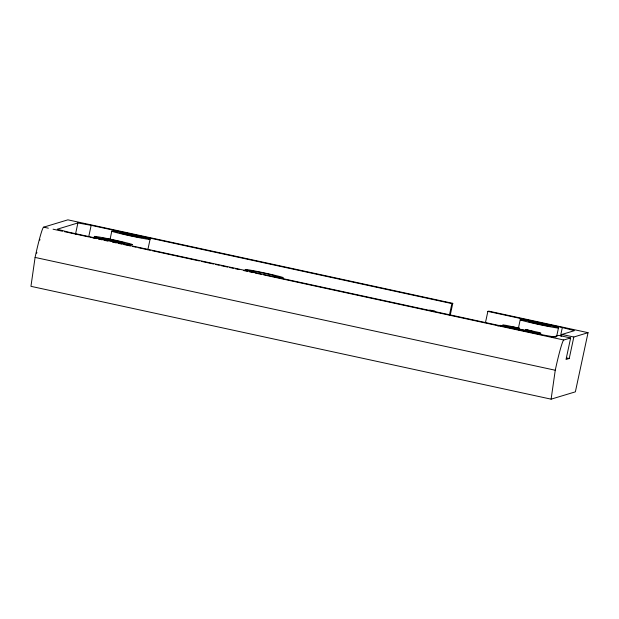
<?xml version="1.0" encoding="UTF-8"?>
<svg xmlns="http://www.w3.org/2000/svg" width="619" height="619" viewBox="0 0 619 619"><rect width="100%" height="100%" fill="white"/><g stroke="black" fill="none" stroke-linecap="round" stroke-linejoin="round"><path stroke-width="0.93" d="M450.206 315.303L452.775 303.333L67.889 219.838L43.593 227.188A30.277 2.004 -77.8 0 0 35.09 257.427L30.95 286.326L551.111 399.162L575.368 391.842L588.05 332.674L488.739 311.133L487.865 311.396L485.497 322.445M551.111 399.162L555.258 370.239A30.277 2.004 -77.8 0 1 563.793 339.993L570.641 337.982L566.045 359.453L569.232 358.494L573.821 337.022L588.05 332.674M75.41 234.593L77.901 222.941L91.163 225.339L451.901 303.596L452.775 303.333M88.672 237L91.163 225.339M109.989 239.677L111.815 231.135M147.84 249.759L150.069 239.336M449.332 315.566L451.901 303.596M518.389 328.271L520.215 319.729M519.148 330.051L519.534 328.248L506.737 325.47A19.568 0.72 12.1 0 0 502.721 325.13L503.742 325.524A19.568 0.72 12.1 0 0 505.893 326.151L509.042 326.964A19.568 0.72 12.1 0 0 523.473 330.237L528.162 331.204A19.568 0.72 12.1 0 0 532.448 332.039L536.062 332.689A19.568 0.72 12.1 0 0 540.851 333.161L539.83 332.759A19.568 0.72 12.1 0 0 538.321 332.31L525.593 329.563A11.304 0.418 12.1 0 1 530.483 331.266A11.304 0.418 12.1 0 1 512.617 327.42A11.304 0.418 12.1 0 1 518.776 328.093L519.534 328.248M556.659 336.372L558.47 327.923M561.526 336.218L561.905 334.438L574.44 330.654L562.331 327.552L487.865 311.396M560.528 335.955L562.331 327.552M94.073 238.408L94.32 236.535A19.568 0.72 12.1 0 1 99.11 237.007L102.723 237.657A19.568 0.72 12.1 0 1 107.01 238.493L111.699 239.46A19.568 0.72 12.1 0 1 126.129 242.733L129.278 243.546A19.568 0.72 12.1 0 1 131.429 244.172L132.451 244.567A19.568 0.72 12.1 0 1 127.661 244.095L124.048 243.445A19.568 0.72 12.1 0 1 119.761 242.609L115.072 241.642A19.568 0.72 12.1 0 1 102.53 238.833L97.493 237.557A19.568 0.72 12.1 0 1 95.341 236.938L94.459 236.613M77.901 222.941L57.227 229.231L68.655 232.187L540.519 334.484L553.688 336.868L558.748 335.382L570.641 337.982M551.645 336.968L553.247 336.481L555.924 337.061M433.61 311.659L435.095 311.21L429.725 310.042M497.815 325.973L500.051 325.3L502.736 325.88M561.905 334.438L573.821 337.022M43.632 227.158L48.352 228.179M53.072 229.2L62.511 231.251M64.399 231.661L87.999 236.775M89.887 237.185L96.494 238.624M98.382 239.035L102.166 239.847M104.054 240.257L107.83 241.077M112.55 242.106L116.326 242.919M118.214 243.329L121.989 244.149M123.877 244.559L130.485 245.991M132.373 246.401L136.149 247.221M138.037 247.631L150.309 250.293M152.197 250.703L199.395 260.947M201.283 261.357L213.555 264.019M215.443 264.429L219.219 265.242M221.115 265.652L227.722 267.091M229.61 267.501L233.386 268.313M235.274 268.723L239.05 269.544M243.77 270.573L247.546 271.385M249.434 271.795L253.21 272.615M255.098 273.025L261.705 274.457M263.593 274.867L563.793 339.993M566.486 357.898L569.232 358.494M35.09 257.427L555.258 370.239M36.691 253.264A14.585 0.967 -77.8 0 1 36.869 252.374M39.802 240.149A14.585 0.967 -77.8 0 1 39.98 239.545M253.225 271.254L253.186 271.346A11.289 0.418 12.1 0 0 254.014 271.702L245.495 269.869A19.545 0.72 12.1 0 1 245.116 269.605L245.225 269.482A19.491 0.712 12.1 0 1 246.331 269.544L247.314 269.667A19.615 0.72 12.1 0 1 251.809 270.418L253.728 270.774A19.491 0.712 12.1 0 1 270.874 274.372L273.134 274.89A19.615 0.72 12.1 0 1 278.759 276.267L280.198 276.647A19.529 0.72 12.1 0 1 283.316 277.753L283.208 277.869A19.491 0.712 12.1 0 1 282.102 277.815L273.621 275.958A11.289 0.418 12.1 0 0 275.176 276.12L275.246 276.012A11.289 0.418 12.1 0 0 265.079 273.389A11.289 0.418 12.1 0 0 253.256 271.238L253.225 271.254M117.471 231.854L116.658 231.715A19.568 0.72 12.1 0 0 111.877 231.243L112.89 231.638A19.568 0.72 12.1 0 0 115.049 232.264L118.198 233.077A19.568 0.72 12.1 0 0 132.621 236.35L137.31 237.317A19.568 0.72 12.1 0 0 141.596 238.153L145.217 238.802A19.568 0.72 12.1 0 0 149.999 239.274L148.986 238.872A19.568 0.72 12.1 0 0 146.835 238.245L143.678 237.433A19.568 0.72 12.1 0 0 129.255 234.16L124.566 233.201A19.568 0.72 12.1 0 0 120.279 232.365L117.471 231.854M525.871 320.449L525.059 320.302A19.568 0.72 12.1 0 0 520.277 319.837L521.291 320.232A19.568 0.72 12.1 0 0 523.45 320.859L526.599 321.671A19.568 0.72 12.1 0 0 541.021 324.944L545.71 325.911A19.568 0.72 12.1 0 0 549.997 326.739L553.618 327.397A19.568 0.72 12.1 0 0 558.4 327.869L557.386 327.466A19.568 0.72 12.1 0 0 555.235 326.84L552.078 326.027A19.568 0.72 12.1 0 0 537.656 322.754L532.967 321.795A19.568 0.72 12.1 0 0 528.68 320.959L525.871 320.449M125.069 234.361A11.304 0.418 12.1 0 0 141.991 237.634A11.304 0.418 12.1 0 0 125.781 233.781A11.304 0.418 12.1 0 0 125.069 234.361M533.47 322.956A11.304 0.418 12.1 0 0 550.392 326.228A11.304 0.418 12.1 0 0 534.182 322.375A11.304 0.418 12.1 0 0 533.47 322.956M107.513 239.654A11.304 0.418 12.1 0 0 124.434 242.934A11.304 0.418 12.1 0 0 108.224 239.073A11.304 0.418 12.1 0 0 107.513 239.654"/></g></svg>
